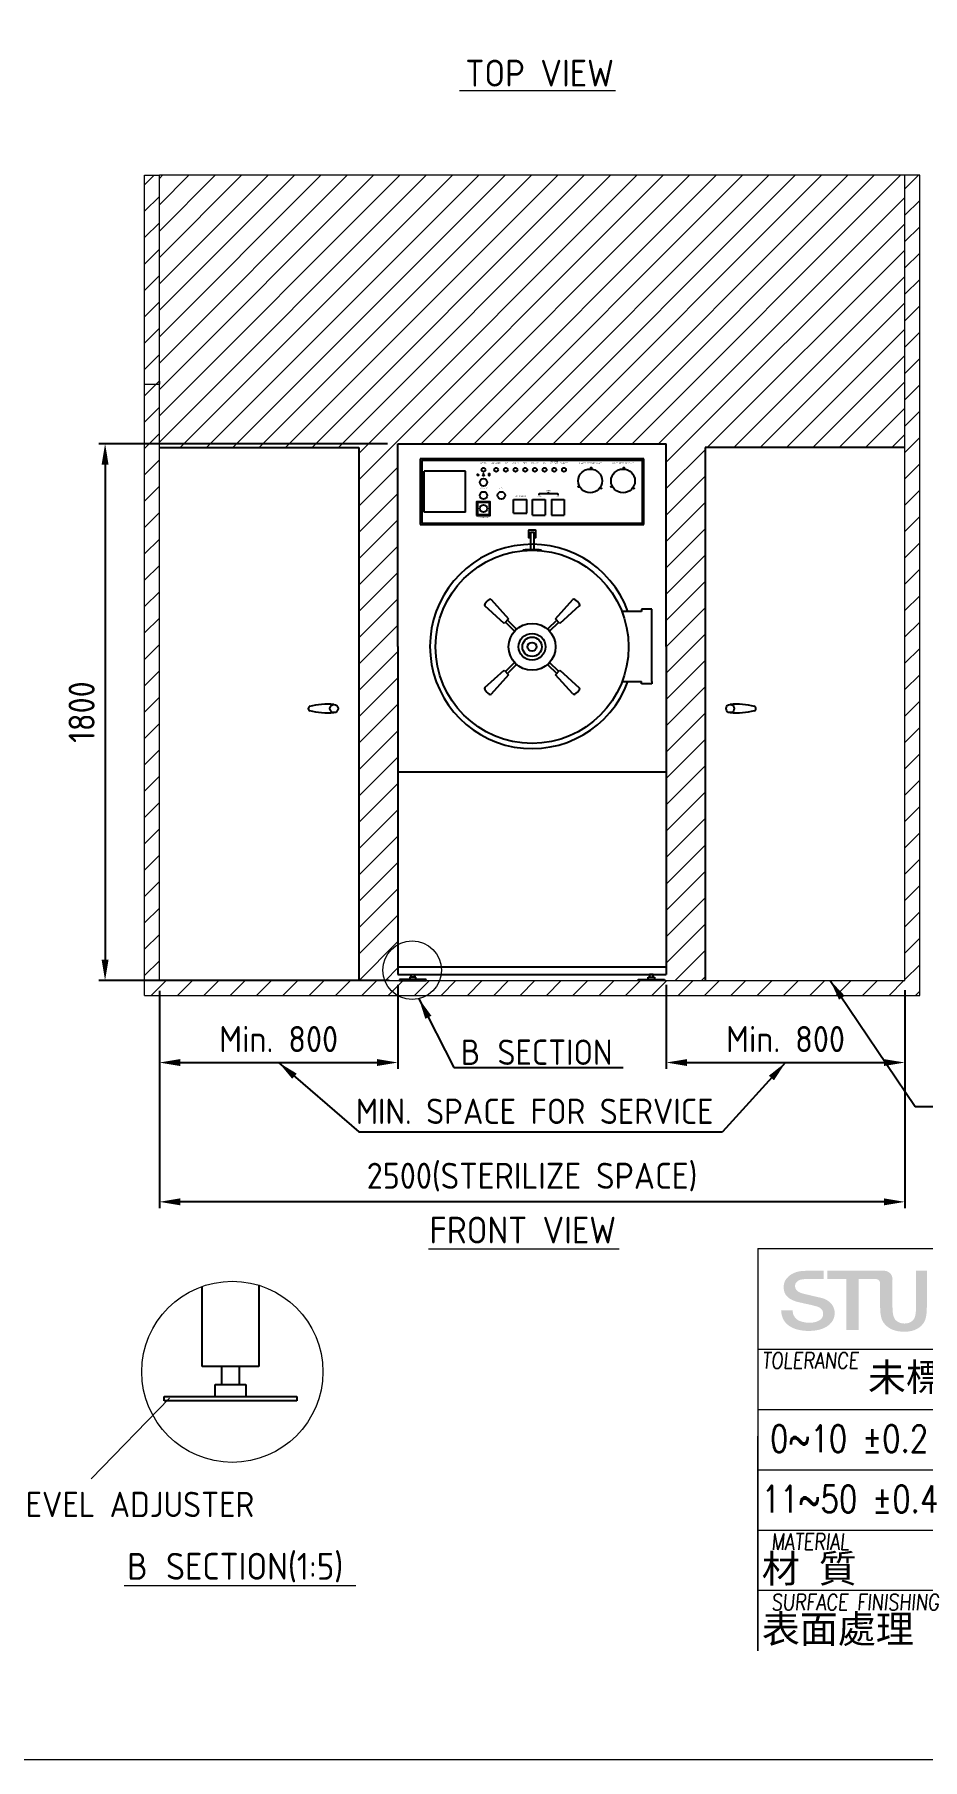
# Model space of a CAD drawing. Header units: millimetres. Extents: x -397499 to -384314, y -31382 to -22112.
# Drawn here: x -392909 to -389931, y -31382 to -25597 of the extents above; entities that cross this region are included whole.
import ezdxf
from ezdxf.enums import TextEntityAlignment as Align

# ---------------------------------------------------------------- set-up
doc = ezdxf.new("R2010")
doc.units = ezdxf.units.MM
doc.header["$MEASUREMENT"] = 0
doc.linetypes.add('HIDDEN', pattern=[9.525, 6.35, -3.175])
doc.layers.get('0').update_dxf_attribs({"lineweight": 25})
for name, color, linetype, lineweight in [('D', 3, 'Continuous', 13), ('F', 7, 'Continuous', 15), ('H', 2, 'HIDDEN', 15), ('S', 4, 'Continuous', 15)]:
    doc.layers.add(name, color=color, linetype=linetype, lineweight=lineweight)
doc.styles.add('2', font='ARIAL.TTF')
doc.styles.get("Standard").update_dxf_attribs({"font": 'KAIU.TTF'})
doc.styles.add('STU25', font='isocp2.shx')
doc.styles.add('Text', font='romans.shx', dxfattribs={"width": 0.8, "oblique": 10})
doc.dimstyles.new('STU25', dxfattribs={"dimscale": 35, "dimtxt": 2.5, "dimasz": 2, "dimexe": 0.6, "dimexo": 1, "dimgap": 1, "dimtad": 1, "dimdsep": 46, "dimtxsty": 'STU25', "dimcen": 2, "dimazin": 2, "dimtfac": 1, "dimtmove": 0, "dimatfit": 3, "dimfxl": 0, "dimtolj": 1, "dimtzin": 0, "dimarcsym": 0})
doc.dimstyles.new('STU25$7', dxfattribs={"dimscale": 35, "dimtxt": 2.5, "dimasz": 2, "dimexe": 1.25, "dimexo": 0.625, "dimgap": 1, "dimtad": 0, "dimdec": 4, "dimdsep": 46, "dimtxsty": 'STU25', "dimcen": 2.5, "dimazin": 2, "dimtfac": 1, "dimtdec": 4, "dimtmove": 0, "dimatfit": 3, "dimfxl": 0, "dimtolj": 1, "dimtzin": 0, "dimarcsym": 0})

# ---------------------------------------------------------------- blocks, each defined once
blk = doc.blocks.new('*D2')
at = {"layer": 'D', "color": 0, "lineweight": -2}
for p, q in [((-392490.3, -28804.7), (-392490.3, -29066)), ((-391690.3, -28784.7), (-391690.3, -29066)), ((-392420.3, -29045), (-391760.3, -29045))]:
    blk.add_line(p, q, dxfattribs=at)
at = {"layer": 'D', "color": 0}
for points in [[(-392420.3, -29033.4), (-392420.3, -29056.7), (-392490.3, -29045)], [(-391760.3, -29056.7), (-391760.3, -29033.4), (-391690.3, -29045)]]:
    blk.add_solid(points, dxfattribs=at)
at = {"layer": 'Defpoints', "color": 0}
for p in [(-391690.3, -28749.7), (-392490.3, -28769.7), (-391690.3, -29045)]:
    blk.add_point(p, dxfattribs=at)
at = {"layer": 'D', "color": 0, "insert": (-392090.3, -28966.3), "char_height": 87.5, "attachment_point": 5, "style": 'STU25'}
blk.add_mtext('\\A1;Min. 800', dxfattribs=at)
blk = doc.blocks.new('*D3')
at = {"layer": 'D', "color": 0, "lineweight": -2}
for p, q in [((-390790.3, -28784.7), (-390790.3, -29066)), ((-389990.3, -28804.7), (-389990.3, -29066)), ((-390720.3, -29045), (-390060.3, -29045))]:
    blk.add_line(p, q, dxfattribs=at)
at = {"layer": 'D', "color": 0}
for points in [[(-390720.3, -29033.4), (-390720.3, -29056.7), (-390790.3, -29045)], [(-390060.3, -29056.7), (-390060.3, -29033.4), (-389990.3, -29045)]]:
    blk.add_solid(points, dxfattribs=at)
at = {"layer": 'Defpoints', "color": 0}
for p in [(-390790.3, -28749.7), (-389990.3, -28769.7), (-389990.3, -29045)]:
    blk.add_point(p, dxfattribs=at)
at = {"layer": 'D', "color": 0, "insert": (-390390.3, -28966.3), "char_height": 87.5, "attachment_point": 5, "style": 'STU25'}
blk.add_mtext('\\A1;Min. 800', dxfattribs=at)
blk = doc.blocks.new('*D4')
at = {"layer": 'D', "color": 0, "lineweight": -2}
for p, q in [((-391725.3, -26969.7), (-392693.3, -26969.7)), ((-392672.3, -27039.7), (-392672.3, -28699.7)), ((-391719.8, -28769.7), (-392693.3, -28769.7))]:
    blk.add_line(p, q, dxfattribs=at)
at = {"layer": 'D', "color": 0}
for points in [[(-392660.7, -27039.7), (-392684, -27039.7), (-392672.3, -26969.7)], [(-392684, -28699.7), (-392660.7, -28699.7), (-392672.3, -28769.7)]]:
    blk.add_solid(points, dxfattribs=at)
at = {"layer": 'Defpoints', "color": 0}
for p in [(-391690.3, -26969.7), (-392672.3, -28769.7), (-391684.8, -28769.7)]:
    blk.add_point(p, dxfattribs=at)
at = {"layer": 'D', "color": 0, "insert": (-392751.1, -27869.7), "char_height": 87.5, "attachment_point": 5, "rotation": 90, "style": 'STU25'}
blk.add_mtext('\\A1;1800', dxfattribs=at)
blk = doc.blocks.new('*D20')
at = {"layer": 'D', "color": 0, "lineweight": -2}
for p, q in [((-392490.3, -28804.7), (-392490.3, -29533.2)), ((-389990.3, -28801.8), (-389990.3, -29533.2)), ((-390060.3, -29512.2), (-392420.3, -29512.2))]:
    blk.add_line(p, q, dxfattribs=at)
at = {"layer": 'D', "color": 0}
for points in [[(-392420.3, -29500.5), (-392420.3, -29523.9), (-392490.3, -29512.2)], [(-390060.3, -29523.9), (-390060.3, -29500.5), (-389990.3, -29512.2)]]:
    blk.add_solid(points, dxfattribs=at)
at = {"layer": 'Defpoints', "color": 0}
for p in [(-392490.3, -28769.7), (-389990.3, -28766.8), (-392490.3, -29512.2)]:
    blk.add_point(p, dxfattribs=at)
at = {"layer": 'D', "color": 0, "insert": (-391240.3, -29429.1), "char_height": 87.5, "attachment_point": 5, "style": 'STU25'}
blk.add_mtext('\\A1;{\\Fisocp2.shx;2500(STERILIZE SPACE)}', dxfattribs=at)
blk = doc.blocks.new('新駿LOGO')
at = {"layer": 'F'}
h = blk.add_hatch(color=256, dxfattribs=at)
edge = h.paths.add_edge_path()
edge.add_spline(control_points=[(-529.05, -442.14), (-529.05, -442.31), (-529.02, -442.45), (-528.95, -442.56), (-528.89, -442.68), (-528.8, -442.78), (-528.69, -442.85), (-528.57, -442.93), (-528.44, -442.98), (-528.29, -443.01), (-528.15, -443.05), (-527.99, -443.07), (-527.81, -443.07), (-527.62, -443.07), (-527.47, -443.05), (-527.33, -443.01), (-527.2, -442.97), (-527.09, -442.92), (-527.01, -442.86), (-526.93, -442.8), (-526.87, -442.73), (-526.83, -442.65), (-526.8, -442.57), (-526.78, -442.49), (-526.78, -442.41), (-526.78, -442.25), (-526.82, -442.13), (-526.91, -442.05), (-526.99, -441.97), (-527.08, -441.91), (-527.18, -441.88), (-527.36, -441.83), (-527.56, -441.77), (-527.79, -441.72), (-528.02, -441.67), (-528.3, -441.61), (-528.64, -441.53), (-528.85, -441.48), (-529.02, -441.41), (-529.16, -441.34), (-529.3, -441.26), (-529.41, -441.17), (-529.5, -441.07), (-529.58, -440.98), (-529.64, -440.87), (-529.67, -440.77), (-529.7, -440.66), (-529.72, -440.55), (-529.72, -440.43), (-529.72, -440.22), (-529.67, -440.03), (-529.57, -439.87), (-529.46, -439.71), (-529.33, -439.58), (-529.16, -439.47), (-528.99, -439.37), (-528.85, -439.31), (-528.64, -439.26), (-528.43, -439.21), (-528.13, -439.2), (-527.91, -439.2), (-527.66, -439.2), (-526.73, -439.2), (-526.73, -439.2), (-526.73, -439.2), (-526.73, -439.81), (-526.73, -439.81), (-526.73, -439.81), (-528.14, -439.8), (-528.28, -439.83), (-528.39, -439.85), (-528.48, -439.86), (-528.56, -439.9), (-528.65, -439.94), (-528.72, -440), (-528.78, -440.07), (-528.84, -440.14), (-528.87, -440.23), (-528.87, -440.34), (-528.87, -440.5), (-528.81, -440.62), (-528.7, -440.7), (-528.6, -440.79), (-528.46, -440.85), (-528.28, -440.9), (-528.27, -440.9), (-528.19, -440.92), (-528.07, -440.95), (-527.94, -440.98), (-527.8, -441.01), (-527.65, -441.05), (-527.49, -441.09), (-527.34, -441.12), (-527.19, -441.16), (-527.04, -441.19), (-526.94, -441.21), (-526.87, -441.23), (-526.71, -441.27), (-526.58, -441.34), (-526.46, -441.41), (-526.34, -441.49), (-526.24, -441.58), (-526.16, -441.67), (-526.08, -441.77), (-526.02, -441.88), (-525.98, -441.99), (-525.94, -442.1), (-525.92, -442.22), (-525.92, -442.33), (-525.92, -442.57), (-525.98, -442.78), (-526.09, -442.95), (-526.2, -443.12), (-526.35, -443.26), (-526.53, -443.37), (-526.71, -443.48), (-526.92, -443.55), (-527.15, -443.61), (-527.39, -443.66), (-527.62, -443.68), (-527.87, -443.68), (-528.14, -443.68), (-528.41, -443.65), (-528.65, -443.59), (-528.9, -443.53), (-529.11, -443.44), (-529.3, -443.31), (-529.48, -443.19), (-529.63, -443.03), (-529.74, -442.83), (-529.84, -442.64), (-529.9, -442.41), (-529.91, -442.14), (-529.91, -442.14), (-529.05, -442.14), (-529.05, -442.14)], knot_values=[0, 0, 0, 0, 1, 1, 1, 2, 2, 2, 3, 3, 3, 4, 4, 4, 5, 5, 5, 6, 6, 6, 7, 7, 7, 8, 8, 8, 9, 9, 9, 10, 10, 10, 11, 11, 11, 12, 12, 12, 13, 13, 13, 14, 14, 14, 15, 15, 15, 16, 16, 16, 17, 17, 17, 18, 18, 18, 19, 19, 19, 20, 20, 20, 21, 21, 21, 22, 22, 22, 23, 23, 23, 24, 24, 24, 25, 25, 25, 26, 26, 26, 27, 27, 27, 28, 28, 28, 29, 29, 29, 30, 30, 30, 31, 31, 31, 32, 32, 32, 33, 33, 33, 34, 34, 34, 35, 35, 35, 36, 36, 36, 37, 37, 37, 38, 38, 38, 39, 39, 39, 40, 40, 40, 41, 41, 41, 42, 42, 42, 43, 43, 43, 44, 44, 44, 45, 45, 45, 45], degree=3, periodic=0)
edge = h.paths.add_edge_path()
edge.add_spline(control_points=[(-522.53, -440.14), (-522.54, -440.04), (-522.57, -439.94), (-522.63, -439.9), (-522.77, -439.79), (-522.9, -439.81), (-522.9, -439.81), (-522.9, -439.81), (-523.02, -439.81), (-523.02, -439.81), (-523.02, -439.81), (-524.14, -439.81), (-524.14, -439.81), (-524.14, -439.81), (-524.14, -443.62), (-524.14, -443.62), (-524.14, -443.62), (-525.06, -443.62), (-525.06, -443.62), (-525.06, -443.62), (-525.06, -439.81), (-525.06, -439.81), (-525.06, -439.81), (-526.47, -439.81), (-526.47, -439.81), (-526.47, -439.81), (-526.47, -439.2), (-526.47, -439.2), (-526.47, -439.2), (-522.39, -439.2), (-522.39, -439.2)], knot_values=[5.578051, 5.578051, 5.578051, 5.578051, 6, 6, 6, 7, 7, 7, 8, 8, 8, 9, 9, 9, 10, 10, 10, 11, 11, 11, 12, 12, 12, 13, 13, 13, 14, 14, 14, 15, 15, 15, 15], degree=3, periodic=0)
edge.add_spline(control_points=[(-522.4, -439.2), (-522.31, -439.2), (-522.22, -439.2), (-522.22, -439.2), (-522.22, -439.2), (-521.96, -439.19), (-521.76, -439.41), (-521.58, -439.61), (-521.61, -439.85), (-521.61, -439.85), (-521.61, -439.85), (-521.61, -441.92), (-521.61, -441.92), (-521.61, -442.41), (-521.52, -442.73), (-521.36, -442.89), (-521.19, -443.05), (-520.97, -443.13), (-520.71, -443.13), (-520.45, -443.13), (-520.24, -443.05), (-520.09, -442.89), (-519.93, -442.74), (-519.86, -442.43), (-519.86, -441.98), (-519.86, -441.98), (-519.86, -439.2), (-519.86, -439.2), (-519.86, -439.2), (-519.05, -439.2), (-519.05, -439.2), (-519.05, -439.2), (-519.05, -441.92), (-519.05, -441.92), (-519.05, -442.43), (-519.12, -442.8), (-519.25, -443.02), (-519.38, -443.24), (-519.56, -443.42), (-519.8, -443.54), (-520.05, -443.67), (-520.35, -443.74), (-520.73, -443.74), (-521.09, -443.74), (-521.41, -443.68), (-521.67, -443.56), (-521.93, -443.44), (-522.14, -443.26), (-522.3, -443.03), (-522.45, -442.8), (-522.53, -442.42), (-522.53, -441.91), (-522.53, -441.91), (-522.53, -440.92), (-522.53, -440.14)], knot_values=[0.44538, 0.44538, 0.44538, 0.44538, 1, 1, 1, 2, 2, 2, 3, 3, 3, 4, 4, 4, 5, 5, 5, 6, 6, 6, 7, 7, 7, 8, 8, 8, 9, 9, 9, 10, 10, 10, 11, 11, 11, 12, 12, 12, 13, 13, 13, 14, 14, 14, 15, 15, 15, 16, 16, 16, 17, 17, 17, 17.603917, 17.603917, 17.603917, 17.603917], degree=3, periodic=0)
h = blk.add_hatch(color=256, dxfattribs=at)
edge = h.paths.add_edge_path()
edge.add_spline(control_points=[(-526.47, -439.2), (-526.47, -439.2), (-526.47, -439.81), (-526.47, -439.81)], knot_values=[-14, -14, -14, -14, -13, -13, -13, -13], degree=3, periodic=0)
edge.add_spline(control_points=[(-526.47, -439.81), (-526.47, -439.81), (-525.06, -439.81), (-525.06, -439.81)], knot_values=[-13, -13, -13, -13, -12, -12, -12, -12], degree=3, periodic=0)
edge.add_spline(control_points=[(-525.06, -439.81), (-525.06, -439.81), (-525.06, -443.62), (-525.06, -443.62)], knot_values=[-12, -12, -12, -12, -11, -11, -11, -11], degree=3, periodic=0)
edge.add_spline(control_points=[(-525.06, -443.62), (-525.06, -443.62), (-524.14, -443.62), (-524.14, -443.62)], knot_values=[-11, -11, -11, -11, -10, -10, -10, -10], degree=3, periodic=0)
edge.add_spline(control_points=[(-524.14, -443.62), (-524.14, -443.62), (-524.14, -439.81), (-524.14, -439.81)], knot_values=[-10, -10, -10, -10, -9, -9, -9, -9], degree=3, periodic=0)
edge.add_spline(control_points=[(-524.14, -439.81), (-524.14, -439.81), (-523.02, -439.81), (-523.02, -439.81)], knot_values=[-9, -9, -9, -9, -8, -8, -8, -8], degree=3, periodic=0)
edge.add_spline(control_points=[(-523.02, -439.81), (-523.02, -439.81), (-522.9, -439.81), (-522.9, -439.81)], knot_values=[-8, -8, -8, -8, -7, -7, -7, -7], degree=3, periodic=0)
edge.add_spline(control_points=[(-522.9, -439.81), (-522.9, -439.81), (-522.77, -439.79), (-522.63, -439.9)], knot_values=[-7, -7, -7, -7, -6, -6, -6, -6], degree=3, periodic=0)
edge.add_spline(control_points=[(-522.63, -439.9), (-522.57, -439.94), (-522.54, -440.04), (-522.53, -440.14)], knot_values=[-6, -6, -6, -6, -5.578051, -5.578051, -5.578051, -5.578051], degree=3, periodic=0)
edge.add_spline(control_points=[(-522.53, -440.14), (-522.53, -440.92), (-522.53, -441.91), (-522.53, -441.91)], knot_values=[-17.603917, -17.603917, -17.603917, -17.603917, -17, -17, -17, -17], degree=3, periodic=0)
edge.add_spline(control_points=[(-522.53, -441.91), (-522.53, -442.42), (-522.45, -442.8), (-522.3, -443.03)], knot_values=[-17, -17, -17, -17, -16, -16, -16, -16], degree=3, periodic=0)
edge.add_spline(control_points=[(-522.3, -443.03), (-522.14, -443.26), (-521.93, -443.44), (-521.67, -443.56)], knot_values=[-16, -16, -16, -16, -15, -15, -15, -15], degree=3, periodic=0)
edge.add_spline(control_points=[(-521.67, -443.56), (-521.41, -443.68), (-521.09, -443.74), (-520.73, -443.74)], knot_values=[-15, -15, -15, -15, -14, -14, -14, -14], degree=3, periodic=0)
edge.add_spline(control_points=[(-520.73, -443.74), (-520.35, -443.74), (-520.05, -443.67), (-519.8, -443.54)], knot_values=[-14, -14, -14, -14, -13, -13, -13, -13], degree=3, periodic=0)
edge.add_spline(control_points=[(-519.8, -443.54), (-519.56, -443.42), (-519.38, -443.24), (-519.25, -443.02)], knot_values=[-13, -13, -13, -13, -12, -12, -12, -12], degree=3, periodic=0)
edge.add_spline(control_points=[(-519.25, -443.02), (-519.12, -442.8), (-519.05, -442.43), (-519.05, -441.92)], knot_values=[-12, -12, -12, -12, -11, -11, -11, -11], degree=3, periodic=0)
edge.add_spline(control_points=[(-519.05, -441.92), (-519.05, -441.92), (-519.05, -439.2), (-519.05, -439.2)], knot_values=[-11, -11, -11, -11, -10, -10, -10, -10], degree=3, periodic=0)
edge.add_spline(control_points=[(-519.05, -439.2), (-519.05, -439.2), (-519.86, -439.2), (-519.86, -439.2)], knot_values=[-10, -10, -10, -10, -9, -9, -9, -9], degree=3, periodic=0)
edge.add_spline(control_points=[(-519.86, -439.2), (-519.86, -439.2), (-519.86, -441.98), (-519.86, -441.98)], knot_values=[-9, -9, -9, -9, -8, -8, -8, -8], degree=3, periodic=0)
edge.add_spline(control_points=[(-519.86, -441.98), (-519.86, -442.43), (-519.93, -442.74), (-520.09, -442.89)], knot_values=[-8, -8, -8, -8, -7, -7, -7, -7], degree=3, periodic=0)
edge.add_spline(control_points=[(-520.09, -442.89), (-520.24, -443.05), (-520.45, -443.13), (-520.71, -443.13)], knot_values=[-7, -7, -7, -7, -6, -6, -6, -6], degree=3, periodic=0)
edge.add_spline(control_points=[(-520.71, -443.13), (-520.97, -443.13), (-521.19, -443.05), (-521.36, -442.89)], knot_values=[-6, -6, -6, -6, -5, -5, -5, -5], degree=3, periodic=0)
edge.add_spline(control_points=[(-521.36, -442.89), (-521.52, -442.73), (-521.61, -442.41), (-521.61, -441.92)], knot_values=[-5, -5, -5, -5, -4, -4, -4, -4], degree=3, periodic=0)
edge.add_spline(control_points=[(-521.61, -441.92), (-521.61, -441.92), (-521.61, -439.85), (-521.61, -439.85)], knot_values=[-4, -4, -4, -4, -3, -3, -3, -3], degree=3, periodic=0)
edge.add_spline(control_points=[(-521.61, -439.85), (-521.61, -439.85), (-521.61, -439.85), (-521.61, -439.85)], knot_values=[-3, -3, -3, -3, -2.999949, -2.999949, -2.999949, -2.999949], degree=3, periodic=0)
edge.add_spline(control_points=[(-521.61, -439.85), (-521.61, -439.85), (-521.58, -439.61), (-521.76, -439.41)], knot_values=[-2.999949, -2.999949, -2.999949, -2.999949, -2, -2, -2, -2], degree=3, periodic=0)
edge.add_spline(control_points=[(-521.76, -439.41), (-521.96, -439.19), (-522.22, -439.2), (-522.22, -439.2)], knot_values=[-2, -2, -2, -2, -1, -1, -1, -1], degree=3, periodic=0)
edge.add_spline(control_points=[(-522.22, -439.2), (-522.22, -439.2), (-526.47, -439.2), (-526.47, -439.2)], knot_values=[-15, -15, -15, -15, -14, -14, -14, -14], degree=3, periodic=0)
h = blk.add_hatch(color=256, dxfattribs=at)
edge = h.paths.add_edge_path()
edge.add_spline(control_points=[(-518.54, -443.62), (-518.54, -443.62), (-518.54, -439.2), (-518.54, -439.2), (-518.54, -439.2), (-516.88, -439.2), (-516.88, -439.2), (-516.55, -439.2), (-516.29, -439.25), (-516.11, -439.33), (-515.93, -439.41), (-515.79, -439.54), (-515.69, -439.72), (-515.59, -439.89), (-515.54, -440.08), (-515.54, -440.3), (-515.54, -440.56), (-515.61, -440.8), (-515.76, -441.03), (-515.91, -441.26), (-516.12, -441.44), (-516.39, -441.56), (-516.39, -441.56), (-514.95, -443.62), (-514.95, -443.62), (-514.95, -443.62), (-516.07, -443.62), (-516.07, -443.62), (-516.07, -443.62), (-517.17, -441.81), (-517.17, -441.81), (-517.17, -441.81), (-517.67, -441.81), (-517.67, -441.81), (-517.67, -441.81), (-517.67, -443.62), (-517.67, -443.62), (-517.67, -443.62), (-518.54, -443.62), (-518.54, -443.62)], knot_values=[0, 0, 0, 0, 1, 1, 1, 2, 2, 2, 3, 3, 3, 4, 4, 4, 5, 5, 5, 6, 6, 6, 7, 7, 7, 8, 8, 8, 9, 9, 9, 10, 10, 10, 11, 11, 11, 12, 12, 12, 13, 13, 13, 13], degree=3, periodic=1)
edge = h.paths.add_edge_path(flags=16)
edge.add_spline(control_points=[(-517.67, -441.21), (-517.67, -441.21), (-517.46, -441.21), (-517.46, -441.21), (-517.08, -441.21), (-516.82, -441.13), (-516.68, -440.96), (-516.53, -440.8), (-516.46, -440.61), (-516.46, -440.4), (-516.46, -440.22), (-516.52, -440.08), (-516.63, -439.97), (-516.75, -439.86), (-516.99, -439.81), (-517.35, -439.81), (-517.35, -439.81), (-517.67, -439.81), (-517.67, -439.81), (-517.67, -439.81), (-517.67, -441.21), (-517.67, -441.21)], knot_values=[0, 0, 0, 0, 1, 1, 1, 2, 2, 2, 3, 3, 3, 4, 4, 4, 5, 5, 5, 6, 6, 6, 7, 7, 7, 7], degree=3, periodic=1)
h = blk.add_hatch(color=256, dxfattribs=at)
edge = h.paths.add_edge_path()
edge.add_spline(control_points=[(-514.87, -443.62), (-514.87, -443.62), (-513.05, -443.62), (-513.05, -443.62)], knot_values=[-9, -9, -9, -9, -8, -8, -8, -8], degree=3, periodic=0)
edge.add_spline(control_points=[(-513.05, -443.62), (-512.51, -443.62), (-512.09, -443.52), (-511.79, -443.32)], knot_values=[-8, -8, -8, -8, -7, -7, -7, -7], degree=3, periodic=0)
edge.add_spline(control_points=[(-511.79, -443.32), (-511.48, -443.12), (-511.25, -442.85), (-511.09, -442.5)], knot_values=[-7, -7, -7, -7, -6, -6, -6, -6], degree=3, periodic=0)
edge.add_spline(control_points=[(-511.09, -442.5), (-510.93, -442.15), (-510.85, -441.76), (-510.85, -441.32)], knot_values=[-6, -6, -6, -6, -5, -5, -5, -5], degree=3, periodic=0)
edge.add_spline(control_points=[(-510.85, -441.32), (-510.85, -440.87), (-510.93, -440.49), (-511.1, -440.17)], knot_values=[-5, -5, -5, -5, -4, -4, -4, -4], degree=3, periodic=0)
edge.add_spline(control_points=[(-511.1, -440.17), (-511.27, -439.85), (-511.49, -439.61), (-511.78, -439.45)], knot_values=[-4, -4, -4, -4, -3, -3, -3, -3], degree=3, periodic=0)
edge.add_spline(control_points=[(-511.78, -439.45), (-512.06, -439.29), (-512.46, -439.2), (-512.97, -439.2)], knot_values=[-3, -3, -3, -3, -2, -2, -2, -2], degree=3, periodic=0)
edge.add_spline(control_points=[(-512.97, -439.2), (-512.97, -439.2), (-514.87, -439.2), (-514.87, -439.2)], knot_values=[-2, -2, -2, -2, -1, -1, -1, -1], degree=3, periodic=0)
edge.add_spline(control_points=[(-514.87, -439.2), (-514.87, -439.2), (-514.87, -443.62), (-514.87, -443.62)], knot_values=[-1, -1, -1, -1, 0, 0, 0, 0], degree=3, periodic=0)
h.paths.add_polyline_path([(-514.34, -441.95), (-514.34, -440.92), (-513.51, -440.92), (-513.51, -440.07), (-512.48, -440.07), (-512.48, -440.92), (-511.64, -440.92), (-511.64, -441.95), (-512.48, -441.95), (-512.48, -442.77), (-513.51, -442.77), (-513.51, -441.95)], flags=16)
h = blk.add_hatch(color=256, dxfattribs=at)
edge = h.paths.add_edge_path()
edge.add_spline(control_points=[(-509.51, -443.62), (-509.51, -443.62), (-509.51, -441.77), (-509.51, -441.77), (-509.51, -441.77), (-511, -439.2), (-511, -439.2), (-511, -439.2), (-510.64, -439.2), (-510.64, -439.2), (-510.64, -439.2), (-510.3, -439.19), (-510.04, -439.32), (-509.79, -439.45), (-509.71, -439.68), (-509.71, -439.68), (-509.71, -439.68), (-508.9, -441.07), (-508.9, -441.07), (-508.9, -441.07), (-507.78, -439.2), (-507.78, -439.2), (-507.78, -439.2), (-507.05, -439.2), (-507.05, -439.2), (-507.05, -439.2), (-508.59, -441.77), (-508.59, -441.77), (-508.59, -441.77), (-508.59, -443.62), (-508.59, -443.62), (-508.59, -443.62), (-509.51, -443.62), (-509.51, -443.62)], knot_values=[0, 0, 0, 0, 1, 1, 1, 2, 2, 2, 3, 3, 3, 4, 4, 4, 5, 5, 5, 6, 6, 6, 7, 7, 7, 8, 8, 8, 9, 9, 9, 10, 10, 10, 11, 11, 11, 11], degree=3, periodic=1)
at = {"layer": 'F', "lineweight": 0}
for points, knots in [([(-518.54, -443.62), (-518.54, -443.62), (-518.54, -439.2), (-518.54, -439.2), (-518.54, -439.2), (-516.88, -439.2), (-516.88, -439.2), (-516.55, -439.2), (-516.29, -439.25), (-516.11, -439.33), (-515.93, -439.41), (-515.79, -439.54), (-515.69, -439.72), (-515.59, -439.89), (-515.54, -440.08), (-515.54, -440.3), (-515.54, -440.56), (-515.61, -440.8), (-515.76, -441.03), (-515.91, -441.26), (-516.12, -441.44), (-516.39, -441.56), (-516.39, -441.56), (-514.95, -443.62), (-514.95, -443.62), (-514.95, -443.62), (-516.07, -443.62), (-516.07, -443.62), (-516.07, -443.62), (-517.17, -441.81), (-517.17, -441.81), (-517.17, -441.81), (-517.67, -441.81), (-517.67, -441.81), (-517.67, -441.81), (-517.67, -443.62), (-517.67, -443.62), (-517.67, -443.62), (-518.54, -443.62), (-518.54, -443.62)], [0, 0, 0, 0, 1, 1, 1, 2, 2, 2, 3, 3, 3, 4, 4, 4, 5, 5, 5, 6, 6, 6, 7, 7, 7, 8, 8, 8, 9, 9, 9, 10, 10, 10, 11, 11, 11, 12, 12, 12, 13, 13, 13, 13]), ([(-509.51, -443.62), (-509.51, -443.62), (-509.51, -441.77), (-509.51, -441.77), (-509.51, -441.77), (-511, -439.2), (-511, -439.2), (-511, -439.2), (-510.64, -439.2), (-510.64, -439.2), (-510.64, -439.2), (-510.3, -439.19), (-510.04, -439.32), (-509.79, -439.45), (-509.71, -439.68), (-509.71, -439.68), (-509.71, -439.68), (-508.9, -441.07), (-508.9, -441.07), (-508.9, -441.07), (-507.78, -439.2), (-507.78, -439.2), (-507.78, -439.2), (-507.05, -439.2), (-507.05, -439.2), (-507.05, -439.2), (-508.59, -441.77), (-508.59, -441.77), (-508.59, -441.77), (-508.59, -443.62), (-508.59, -443.62), (-508.59, -443.62), (-509.51, -443.62), (-509.51, -443.62)], [0, 0, 0, 0, 1, 1, 1, 2, 2, 2, 3, 3, 3, 4, 4, 4, 5, 5, 5, 6, 6, 6, 7, 7, 7, 8, 8, 8, 9, 9, 9, 10, 10, 10, 11, 11, 11, 11]), ([(-517.67, -441.21), (-517.67, -441.21), (-517.46, -441.21), (-517.46, -441.21), (-517.08, -441.21), (-516.82, -441.13), (-516.68, -440.96), (-516.53, -440.8), (-516.46, -440.61), (-516.46, -440.4), (-516.46, -440.22), (-516.52, -440.08), (-516.63, -439.97), (-516.75, -439.86), (-516.99, -439.81), (-517.35, -439.81), (-517.35, -439.81), (-517.67, -439.81), (-517.67, -439.81), (-517.67, -439.81), (-517.67, -441.21), (-517.67, -441.21)], [0, 0, 0, 0, 1, 1, 1, 2, 2, 2, 3, 3, 3, 4, 4, 4, 5, 5, 5, 6, 6, 6, 7, 7, 7, 7])]:
    blk.add_open_spline(points, degree=3, knots=knots, dxfattribs=at)
at = {"attachment_point": 1, "style": 'STU25'}
for s, insert, char_height in [('{\\f標楷體|b0|i0|c136|p65;新駿實業股份有限公司}', (-504.12, -439.33), 3.25), ('{\\f標楷體|b0|i0|c136|p65;STURDY\\H0.9667x; \\H1.034x;INDUSTRIAL CO.,LTD.}', (-455.51, -439.78), 3)]:
    blk.add_mtext(s, dxfattribs=dict(at, insert=insert, char_height=char_height))
blk = doc.blocks.new('H421')
at = {"layer": 'F', "color": 7}
for p, q in [((155.91, 38.09), (286.91, 38.09)), ((211.36, 38.09), (286.91, 38.09)), ((155.91, 30.59), (286.91, 30.59)), ((192.41, 30.59), (192.41, 17.09)), ((242.66, 30.59), (242.66, 17.09)), ((257.41, 30.59), (257.41, 17.09)), ((272.16, 30.59), (272.16, 17.09)), ((155.91, 26.09), (227.91, 26.09)), ((173.41, 26.09), (173.41, 17.09)), ((211.41, 26.09), (211.41, 17.09)), ((155.91, 8.09), (155.91, 24.09)), ((155.91, 21.59), (286.91, 21.59)), ((214.91, 21.59), (286.91, 21.59)), ((227.91, 21.59), (286.91, 21.59)), ((155.91, 17.09), (286.91, 17.09)), ((211.41, 17.09), (211.41, 12.59)), ((227.91, 17.09), (227.91, 8.09)), ((286.91, 12.59), (155.91, 12.59))]:
    blk.add_line(p, q, dxfattribs=at)
at = {"layer": 'F'}
for p, q in [((155.91, 38.09), (155.91, 17.09)), ((227.91, 30.59), (227.91, 17.09)), ((155.91, 24.09), (155.91, 16.09)), ((155.91, 17.09), (155.91, 8.09)), ((192.41, 17.09), (192.41, 8.09))]:
    blk.add_line(p, q, dxfattribs=at)
at = {"layer": 'F', "color": 0}
for p, q in [((220.66, 21.32), (220.66, 20.14)), ((223.77, 20.14), (227.5, 20.92)), ((227.5, 20.92), (227.5, 17.84)), ((218.72, 19.38), (219.89, 19.38)), ((220.27, 19.38), (221.04, 19.38)), ((220.66, 19.77), (220.66, 19)), ((221.42, 19.38), (222.57, 19.38)), ((223.49, 19.38), (224.81, 19.38)), ((223.77, 20.14), (223.77, 18.62)), ((225.34, 19.38), (225.81, 19.38)), ((226.31, 19.38), (228.03, 19.38)), ((220.66, 18.62), (220.66, 17.45)), ((223.77, 18.62), (227.5, 17.84))]:
    blk.add_line(p, q, dxfattribs=at)
for radius in [1.54, 0.762]:
    blk.add_circle((220.66, 19.38), radius, dxfattribs=at)
blk.add_blockref('新駿LOGO', (687.56, 475.62))
at = {"layer": 'F', "color": 1, "lineweight": 15, "style": 'Text', "oblique": 5, "width": 0.8}
for s, height, p in [('TOLERANCE', 1.2, (156.23, 29.13)), ('DESIGNED', 1.2, (228.57, 29.01)), ('DRAWN', 1.245, (243.23, 29.03)), ('VERIFIED', 1.2, (257.72, 29.09)), ('APPROVED', 1.2, (272.5, 29.06)), ('VIEWPOINT', 1.2, (211.83, 20.13)), ('MATERIAL', 1.2, (156.92, 15.63)), ('SCALE', 1.2, (193.44, 15.63)), ('UNIT', 1.2, (212.42, 15.63)), ('NAME', 1.2, (229.41, 15.63)), ('SURFACE FINISHING', 1.2, (156.92, 11.13)), ('MODEL NO.', 1.2, (193.44, 11.13)), ('DWG.NO.', 1.2, (229.41, 11.13))]:
    blk.add_text(s, height=height, dxfattribs=at).set_placement(p)
at = {"layer": 'F', "lineweight": -3}
for s, height, p in [('未標註者一般公差表', 2.076, (164.12, 27.45)), ('未標示之圓角為R1導角為C1', 2.0757, (192.54, 27.58)), ('設計:', 2.076, (228.54, 26.61)), ('繪圖:', 2.076, (243.32, 26.66)), ('校核:', 2.076, (257.59, 26.57)), ('核准:', 2.076, (272.41, 26.52)), ('視角', 2.076, (211.71, 17.69)), ('材 質', 2.076, (156.21, 13.19)), ('比例', 2.076, (192.73, 13.19)), ('單位', 2.076, (211.71, 13.19)), ('圖 名', 2.076, (228.7, 13.19)), ('表面處理', 2.076, (156.21, 8.69)), ('代表機種', 2.076, (192.73, 8.69)), ('圖 號', 2.076, (228.7, 8.69))]:
    blk.add_text(s, height=height, dxfattribs=at).set_placement(p)
at = {"layer": 'F', "lineweight": 20, "style": 'Text', "width": 0.8}
for s, p in [('0~10 ±0.2', (156.82, 22.91)), ('51~100±0.6', (174.32, 22.91)), ('201~500±1', (192.72, 22.91)), ('ANGLE  ±1%%D', (212.68, 22.91)), ('11~50 ±0.4', (156.2, 18.41)), ('101~200±0.8', (173.63, 18.41)), ('501~X  ±2', (192.72, 18.41))]:
    blk.add_text(s, height=2, dxfattribs=at).set_placement(p)

msp = doc.modelspace()

# ---------------------------------------------------------------- hatches: boundary and pattern name
at = {"layer": 'D', "ltscale": 30}
h = msp.add_hatch(dxfattribs=at)
h.set_pattern_fill('ANSI31', color=256, scale=500, style=0)
h.set_pattern_definition([(45, (-173952.91, -8449.804), (-44.194174, 44.194174), [])])
h.paths.add_polyline_path([(-392490.266, -26982.721), (-392490.266, -26069.656), (-389990.266, -26069.656), (-389990.266, -26982.721), (-390659.482, -26982.721), (-390659.482, -28769.656), (-390790.266, -28769.656), (-390790.266, -26969.656), (-391690.266, -26969.656), (-391690.266, -28769.656), (-391821.051, -28769.656), (-391821.051, -26982.721)])
at = {"layer": 'D'}
h = msp.add_hatch(color=0, dxfattribs=at)
h.paths.add_polyline_path([(-391610.266, -27235.656), (-391610.266, -27025.656), (-390870.266, -27025.656), (-390870.266, -27235.656)], flags=16)
h.paths.add_polyline_path([(-391615.266, -27020.656), (-391615.266, -27240.656), (-390865.266, -27240.656), (-390865.266, -27020.656)])
at = {"layer": 'H', "ltscale": 5}
h = msp.add_hatch(dxfattribs=at)
h.set_pattern_fill('ANSI31', color=256, scale=500, style=0)
h.set_pattern_definition([(45, (-174215.695, -8153.726), (-44.194174, 44.194174), [])])
h.paths.add_polyline_path([(-389940.266, -28819.656), (-389940.266, -26069.656), (-389990.266, -26069.656), (-389990.266, -28769.656), (-392490.266, -28769.656), (-392490.266, -26069.656), (-392540.266, -26069.656), (-392540.266, -28819.656)])
h.paths.add_polyline_path([(-389940.266, -26069.656), (-389990.266, -26069.656)], flags=16)
h.paths.add_polyline_path([(-392540.266, -26069.656), (-392490.266, -26069.656)], flags=16)

# ---------------------------------------------------------------- linework, layer by layer
for p, q in [((-392490.266, -26982.721), (-391821.051, -26982.721)), ((-391821.051, -26982.721), (-391821.051, -28769.656)), ((-391690.266, -27649.656), (-391690.266, -26969.656)), ((-391690.266, -26969.656), (-390790.266, -26969.656)), ((-390790.266, -27649.656), (-390790.266, -26969.656)), ((-390659.482, -26982.721), (-390659.482, -28769.656)), ((-389990.266, -26982.721), (-390659.482, -26982.721)), ((-390865.266, -27020.656), (-391615.266, -27020.656)), ((-391615.266, -27020.656), (-391615.266, -27240.656)), ((-390870.266, -27025.656), (-391610.266, -27025.656)), ((-391610.266, -27025.656), (-391610.266, -27235.656)), ((-391601.766, -27199.656), (-391601.766, -27061.656)), ((-391463.766, -27061.656), (-391601.766, -27061.656)), ((-391463.766, -27199.656), (-391463.766, -27061.656)), ((-391423.254, -27073.656), (-391424.854, -27072.973)), ((-391424.854, -27072.973), (-391424.188, -27072.973)), ((-391424.854, -27072.973), (-391424.854, -27075.973)), ((-391424.054, -27073.315), (-391424.054, -27076.315)), ((-391419.254, -27073.656), (-391420.237, -27073.236)), ((-391386.749, -27073.508), (-391385.719, -27072.478)), ((-391383.272, -27076.467), (-391386.679, -27073.06)), ((-391386.656, -27074.861), (-391384.272, -27072.478)), ((-391386.453, -27072.478), (-391382.056, -27072.478)), ((-391386.109, -27075.844), (-391382.743, -27072.478)), ((-391382.399, -27075.844), (-391385.765, -27072.478)), ((-391385.504, -27071.231), (-391385.504, -27070.304)), ((-391385.237, -27076.467), (-391381.829, -27073.06)), ((-391381.852, -27074.861), (-391384.236, -27072.478)), ((-391383.004, -27071.231), (-391383.004, -27070.304)), ((-391381.759, -27073.508), (-391382.79, -27072.478)), ((-390870.266, -27235.656), (-390870.266, -27025.656)), ((-390865.266, -27240.656), (-390865.266, -27020.656)), ((-391423.254, -27075.156), (-391424.854, -27074.473)), ((-391423.254, -27076.656), (-391424.854, -27075.973)), ((-391423.254, -27073.656), (-391423.254, -27076.656)), ((-391422.251, -27073.656), (-391423.254, -27073.656)), ((-391419.254, -27075.156), (-391423.254, -27075.156)), ((-391419.254, -27076.656), (-391423.254, -27076.656)), ((-391422.206, -27073.578), (-391422.913, -27074.811)), ((-391422.913, -27074.811), (-391422.645, -27075.021)), ((-391422.645, -27075.021), (-391422.058, -27073.619)), ((-391422.035, -27073.656), (-391422.074, -27073.656)), ((-391422.054, -27073.619), (-391421.254, -27075.156)), ((-391420.858, -27074.99), (-391421.898, -27073.575)), ((-391419.254, -27073.656), (-391421.839, -27073.656)), ((-391421.254, -27074.451), (-391421.254, -27073.656)), ((-391421.254, -27075.156), (-391420.858, -27074.99)), ((-391421.254, -27076.656), (-391421.254, -27075.156)), ((-391419.254, -27076.656), (-391419.254, -27073.656)), ((-391386.754, -27073.668), (-391386.754, -27074.168)), ((-391384.497, -27076.656), (-391386.743, -27074.41)), ((-391384.012, -27076.656), (-391381.766, -27074.41)), ((-391381.756, -27074.068), (-391381.754, -27073.668)), ((-391302.766, -27157.156), (-391257.766, -27157.156)), ((-391302.766, -27202.156), (-391302.766, -27157.156)), ((-391257.766, -27202.156), (-391257.766, -27157.156)), ((-391238.616, -27209.656), (-391238.616, -27157.156)), ((-391238.616, -27157.156), (-391195.916, -27157.156)), ((-391216.766, -27136.976), (-391154.266, -27136.976)), ((-391216.766, -27141.976), (-391216.766, -27136.976)), ((-391195.916, -27157.156), (-391195.916, -27209.656)), ((-391185.516, -27136.976), (-391185.516, -27131.976)), ((-391175.616, -27157.156), (-391175.616, -27209.656)), ((-391175.616, -27157.156), (-391132.916, -27157.156)), ((-391154.266, -27136.976), (-391154.266, -27141.976)), ((-391132.916, -27157.156), (-391132.916, -27209.656)), ((-391615.266, -27240.656), (-390865.266, -27240.656)), ((-391610.266, -27235.656), (-390870.266, -27235.656)), ((-391463.766, -27199.656), (-391601.766, -27199.656)), ((-391302.766, -27202.156), (-391257.766, -27202.156)), ((-391238.616, -27209.656), (-391195.916, -27209.656)), ((-391175.616, -27209.656), (-391132.916, -27209.656)), ((-391252.526, -27261.656), (-391252.526, -27282.656)), ((-391229.526, -27259.656), (-391250.526, -27259.656)), ((-391250.526, -27284.656), (-391246.026, -27284.656)), ((-391246.026, -27266.156), (-391246.026, -27325.156)), ((-391246.026, -27266.156), (-391234.026, -27266.156)), ((-391234.026, -27266.156), (-391234.026, -27325.156)), ((-391234.026, -27284.656), (-391229.526, -27284.656)), ((-391227.526, -27282.656), (-391227.526, -27261.656)), ((-391271.026, -27326.612), (-391271.026, -27328.621)), ((-391209.026, -27328.667), (-391209.026, -27326.657)), ((-391690.266, -27649.656), (-391690.266, -28069.656)), ((-390790.266, -27649.656), (-390790.266, -28069.656)), ((-391690.266, -28069.656), (-391690.266, -28749.656)), ((-391690.266, -28069.656), (-390790.266, -28069.656)), ((-391690.266, -28069.656), (-390790.266, -28069.656)), ((-390790.266, -28069.656), (-390790.266, -28749.656)), ((-390790.266, -28724.656), (-391690.266, -28724.656)), ((-391690.266, -28749.656), (-390790.266, -28749.656)), ((-391646.266, -28749.656), (-391634.266, -28749.656)), ((-390834.266, -28749.656), (-390846.266, -28749.656))]:
    msp.add_line(p, q)
at = {"linetype": 'Continuous'}
for p, q in [((-391333.848, -27572.124), (-391398.548, -27513.787)), ((-391377.335, -27492.574), (-391318.999, -27557.274)), ((-391161.534, -27557.274), (-391103.198, -27492.574)), ((-391081.985, -27513.787), (-391146.685, -27572.124)), ((-390873.164, -27532.156), (-390939.115, -27532.156)), ((-390873.164, -27524.656), (-390873.164, -27532.156)), ((-390838.164, -27524.656), (-390873.164, -27524.656)), ((-390838.164, -27532.156), (-390838.164, -27524.656)), ((-390838.164, -27767.156), (-390838.164, -27532.156)), ((-391318.999, -27557.274), (-391333.848, -27572.124)), ((-391329.782, -27568.058), (-391299.208, -27598.631)), ((-391292.491, -27591.914), (-391323.064, -27561.34)), ((-391157.468, -27561.34), (-391188.042, -27591.914)), ((-391181.324, -27598.631), (-391150.751, -27568.058)), ((-391146.685, -27572.124), (-391161.534, -27557.274)), ((-391299.208, -27703.08), (-391329.782, -27733.654)), ((-391150.751, -27733.654), (-391181.324, -27703.08)), ((-391398.164, -27787.578), (-391333.848, -27729.588)), ((-391318.999, -27744.437), (-391377.335, -27809.137)), ((-391333.848, -27729.588), (-391318.999, -27744.437)), ((-391323.064, -27740.371), (-391292.491, -27709.798)), ((-391188.042, -27709.798), (-391157.468, -27740.371)), ((-391161.534, -27744.437), (-391146.685, -27729.588)), ((-391103.544, -27808.753), (-391161.534, -27744.437)), ((-391146.685, -27729.588), (-391081.985, -27787.924)), ((-390938.18, -27767.156), (-390873.164, -27767.156)), ((-390873.164, -27774.656), (-390873.164, -27767.156)), ((-390838.164, -27767.156), (-390838.164, -27774.656)), ((-390838.164, -27774.656), (-390873.164, -27774.656)), ((-391646.266, -28758.656), (-391646.266, -28749.656)), ((-391634.266, -28749.656), (-391634.266, -28758.656)), ((-390846.266, -28749.656), (-390846.266, -28758.656)), ((-390834.266, -28758.656), (-390834.266, -28749.656)), ((-391595.766, -28766.656), (-391684.766, -28766.656)), ((-391684.766, -28766.656), (-391684.766, -28769.656)), ((-391684.766, -28769.656), (-391595.766, -28769.656)), ((-391650.659, -28758.656), (-391650.659, -28766.656)), ((-391629.874, -28758.656), (-391650.659, -28758.656)), ((-391629.874, -28766.656), (-391629.874, -28758.656)), ((-391595.766, -28769.656), (-391595.766, -28766.656)), ((-390884.766, -28769.656), (-390884.766, -28766.656)), ((-390884.766, -28766.656), (-390795.766, -28766.656)), ((-390795.766, -28769.656), (-390884.766, -28769.656)), ((-390850.659, -28758.656), (-390829.874, -28758.656)), ((-390850.659, -28766.656), (-390850.659, -28758.656)), ((-390829.874, -28758.656), (-390829.874, -28766.656)), ((-390795.766, -28766.656), (-390795.766, -28769.656)), ((-392156.728, -29791.763), (-392156.728, -30064.563)), ((-392346.728, -30064.563), (-392346.728, -29795.738)), ((-392156.728, -30064.563), (-392346.728, -30064.563)), ((-392281.728, -30064.563), (-392281.728, -30124.563)), ((-392221.728, -30124.563), (-392221.728, -30064.563)), ((-392303.689, -30164.563), (-392303.689, -30124.563)), ((-392303.689, -30124.563), (-392199.766, -30124.563)), ((-392199.766, -30124.563), (-392199.766, -30164.563)), ((-392474.228, -30179.563), (-392474.228, -30164.563)), ((-392474.228, -30164.563), (-392029.228, -30164.563)), ((-392029.228, -30179.563), (-392474.228, -30179.563)), ((-392029.228, -30164.563), (-392029.228, -30179.563))]:
    msp.add_line(p, q, dxfattribs=at)
msp.add_lwpolyline([(-391402.96, -27072.422, -0.25947728), (-391402.834, -27071.953, 0.36155861), (-391402.721, -27070.481), (-391403.23, -27071.667), (-391403.739, -27070.481, 0.36155861), (-391403.626, -27071.953, -0.25947728), (-391403.5, -27072.422), (-391403.955, -27074.246, -0.41421356), (-391404.541, -27074.642, 2.41421356), (-391403.748, -27075.813), (-391403.23, -27073.124), (-391402.712, -27075.813, 2.41421356), (-391401.919, -27074.642, -0.41421356), (-391402.505, -27074.246)], format="xyb", close=True)
for points in [[(-391426.266, -27210.156), (-391380.266, -27210.156), (-391380.266, -27164.156), (-391426.266, -27164.156)], [(-391423.266, -27207.156), (-391383.266, -27207.156), (-391383.266, -27167.156), (-391423.266, -27167.156)]]:
    msp.add_lwpolyline(points, close=True)
for centre, radius in [((-391422.054, -27073.315), 0.304), ((-391403.266, -27057.156), 6.5), ((-391360.766, -27057.156), 6.5), ((-391328.266, -27057.156), 6.5), ((-391295.766, -27057.156), 6.5), ((-391263.266, -27057.156), 6.5), ((-391230.766, -27057.156), 6.5), ((-391198.266, -27057.156), 6.5), ((-391165.766, -27057.156), 6.5), ((-391133.266, -27057.156), 6.5), ((-391045.266, -27094.656), 40), ((-391042.201, -27050.813), 1.25), ((-390935.266, -27094.656), 40), ((-390932.201, -27050.813), 1.25), ((-391403.266, -27099.156), 12.5), ((-391403.266, -27143.156), 12.5), ((-391404.73, -27075.624), 0.5), ((-391401.73, -27075.624), 0.5), ((-391343.266, -27143.156), 12.5), ((-391084.768, -27113.922), 1.25), ((-391008.789, -27119.26), 1.25), ((-390974.768, -27113.922), 1.25), ((-390898.789, -27119.26), 1.25), ((-391403.266, -27187.156), 12.5), ((-391240.266, -27650.856), 323.7), ((-391240.266, -27650.856), 45), ((-391240.266, -27650.856), 32.5), ((-391240.266, -27650.856), 15), ((-391904.674, -27857.823), 13.838), ((-390575.859, -27857.823), 13.838)]:
    msp.add_circle(centre, radius)
msp.add_circle((-391240.266, -27650.856), 78.75, dxfattribs=at)
for centre, radius, start, end in [((-391384.254, -27073.668), 2.5, 125.6853347, 180), ((-391386.004, -27071.231), 0.5, 305.6853347, 0), ((-391385.604, -27070.304), 0.1, 0, 59.9339836), ((-391382.904, -27070.304), 0.1, 120.0660164, 180), ((-391382.504, -27071.231), 0.5, 180, 234.3146653), ((-391384.254, -27073.668), 2.5, 359.4255865, 54.3146653), ((-391384.254, -27074.168), 2.5, 180, 2.2941995), ((-391250.526, -27261.656), 2, 90, 180), ((-391250.526, -27282.656), 2, 180, 270), ((-391229.526, -27261.656), 2, 0, 90), ((-391229.526, -27282.656), 2, 270, 0), ((-391240.266, -27649.656), 342.5, 20.0637631, 180), ((-391240.266, -27650.856), 325.7, 84.4958592, 95.4191776), ((-391240.266, -27649.656), 342.5, 180, 339.9362369), ((-391983.691, -27857.823), 7.438, 92.8712944, 267.1287056), ((-391924.304, -28095.705), 252.485, 85.5409351, 104.3434458), ((-391924.304, -27619.94), 252.485, 255.6565542, 274.4590649), ((-390556.229, -28095.705), 252.485, 75.6565542, 94.4590649), ((-390556.229, -27619.94), 252.485, 265.5409351, 284.3434458), ((-390496.842, -27857.823), 7.438, 272.8712944, 87.1287056)]:
    msp.add_arc(centre, radius, start, end)
for centre, radius, start, end in [((-391395.008, -27510.247), 5.007, 146.3528854, 225), ((-391352.747, -27538.375), 55.773, 123.6471146, 146.3528854), ((-391380.875, -27496.114), 5.007, 39.0781277, 123.6471146), ((-391099.658, -27496.114), 5.007, 56.3528854, 135), ((-391127.786, -27538.375), 55.773, 33.6471146, 56.3528854), ((-391085.525, -27510.247), 5.007, 309.0781277, 33.6471146), ((-391395.008, -27791.464), 5.007, 129.0780782, 213.6471146), ((-391352.747, -27763.336), 55.773, 213.6471146, 236.3528854), ((-391380.875, -27805.597), 5.007, 236.3528854, 315), ((-391099.658, -27805.597), 5.007, 219.0780782, 303.6471146), ((-391127.786, -27763.336), 55.773, 303.6471146, 326.3528854), ((-391085.525, -27791.464), 5.007, 326.3528854, 45)]:
    msp.add_arc(centre, radius, start, end, dxfattribs=at)
msp.add_ellipse((-391384.254, -27069.968), major_axis=(-1.5, 0), ratio=0.33333333)
for points in [[(-391422.235, -27073.07), (-391422.737, -27072.869), (-391424.333, -27072.673), (-391423.826, -27073.324), (-391422.211, -27073.575)], [(-391421.874, -27073.07), (-391421.371, -27072.869), (-391419.975, -27072.445), (-391420.119, -27073.071), (-391421.898, -27073.575)]]:
    msp.add_spline(points, degree=3)
for points, knots in [([(-391422.338, -27073.425), (-391422.929, -27073.226), (-391423.82, -27073.006), (-391423.741, -27073.356), (-391423.353, -27073.558)], [0.70140981, 0.70140981, 0.70140981, 0.70140981, 2.14926829, 2.29859055, 2.29859055, 2.29859055, 2.29859055]), ([(-391421.769, -27073.421), (-391421.297, -27073.179), (-391420.582, -27072.801), (-391420.655, -27073.376), (-391421.037, -27073.588)], [0.80313123, 0.80313123, 0.80313123, 0.80313123, 2.00034188, 2.40933889, 2.40933889, 2.40933889, 2.40933889])]:
    msp.add_open_spline(points, degree=3, knots=knots)
at = {"layer": 'D'}
for p, q in [((-391484.012, -25785.379), (-390960.096, -25785.379)), ((-391587.278, -29669.247), (-390947.885, -29669.247)), ((-392608.473, -30798.838), (-391831.804, -30798.838))]:
    msp.add_line(p, q, dxfattribs=at)
at = {"layer": 'D', "linetype": 'Continuous'}
for p, q in [((-392540.266, -26769.656), (-392490.266, -26769.656)), ((-392456.293, -30170.863), (-392719.075, -30441.475))]:
    msp.add_line(p, q, dxfattribs=at)
at = {"layer": 'D'}
for centre, radius in [((-391642.37, -28735.088), 98.378), ((-392245.693, -30082.176), 303.734)]:
    msp.add_circle(centre, radius, dxfattribs=at)
at = {"layer": 'F', "color": 6}
msp.add_lwpolyline([(-397499.189, -22112.324), (-397499.189, -31382.324), (-384314.189, -31382.324), (-384314.189, -22112.324)], close=True, dxfattribs=at)
msp.add_lwpolyline([(-397499.189, -22112.324), (-397499.189, -31382.324), (-384314.189, -31382.324), (-384314.189, -22112.324)], close=True, dxfattribs=at)
at = {"layer": 'S', "linetype": 'Continuous'}
for p, q in [((-392540.266, -28819.656), (-392540.266, -26069.656)), ((-392540.266, -26069.656), (-392490.266, -26069.656)), ((-392490.266, -28769.656), (-392490.266, -26069.656)), ((-389940.266, -26069.656), (-392490.266, -26069.656)), ((-389990.266, -28769.656), (-389990.266, -26069.656)), ((-389940.266, -26069.656), (-389990.266, -26069.656)), ((-389940.266, -28819.656), (-389940.266, -26069.656)), ((-392490.266, -28769.656), (-389990.266, -28769.656)), ((-392540.266, -28819.656), (-389940.266, -28819.656))]:
    msp.add_line(p, q, dxfattribs=at)
at = {"layer": 'S'}
for p, q in [((-392540.266, -26069.656), (-392490.266, -26069.656)), ((-392540.266, -26069.656), (-392490.266, -26069.656)), ((-389940.266, -26069.656), (-389990.266, -26069.656)), ((-389940.266, -26069.656), (-389990.266, -26069.656)), ((-392490.266, -26759.656), (-392490.266, -26769.656)), ((-389990.266, -26769.656), (-389990.266, -26759.656))]:
    msp.add_line(p, q, dxfattribs=at)

# ---------------------------------------------------------------- block references
at = {"xscale": 45, "yscale": 45, "zscale": 45}
msp.add_blockref('H421', (-397499.189, -31382.324), dxfattribs=at)

# ---------------------------------------------------------------- texts
at = {"style": '2'}
for s, width, p in [('POWER', 1.05, (-391403.266, -27038.182)), ('ADD WATER', 1.05, (-391360.766, -27038.189)), ('HEAT', 1.05, (-391328.266, -27038.175)), ('VACUUM', 1.05, (-391295.766, -27038.056)), ('STERI.', 1.05, (-391263.266, -27038.189)), ('EXHAUST', 1.05, (-391230.766, -27038.156)), ('DRY', 1.05, (-391198.266, -27038.181)), ('VACUUM', 1.2, (-391165.76, -27031.618)), ('RELEASE', 1.1, (-391165.766, -27038.204)), ('COMPLETE', 1.05, (-391133.266, -27038.191)), ('CHAMBER  PRESSURE  GAUGE', 1.05, (-391045.267, -27038.191)), ('JACKET  PRESSURE  GAUGE', 1.05, (-390935.267, -27038.124)), ('STAND  BY', 1.05, (-391403.266, -27121.416)), ('START', 1.05, (-391343.266, -27121.305)), ('TIMER', 1.05, (-391185.516, -27130.65)), ('TEMP. CONTROL', 1.05, (-391280.266, -27148.633)), ('STERI.', 1.05, (-391217.168, -27148.332)), ('DRY', 1.05, (-391154.266, -27148.332))]:
    msp.add_text(s, height=3.5, dxfattribs=dict(at, width=width)).set_placement(p, align=Align.BOTTOM_CENTER)
at = {"style": '2', "width": 1.05}
msp.add_text('EMERGENCY', height=3.5, dxfattribs=at).set_placement((-391403.296, -27215.167), align=Align.TOP_CENTER)
at = {"layer": 'D', "color": 11, "attachment_point": 1}
for s, insert, char_height in [('{\\Fisocp2.shx;TOP VIEW}', (-391463.898, -25681.933), 90), ('{\\Fisocp2.shx;\\C3;B\\f標楷體|b0|i0|c136|p65; \\Fisocp2.shx;SECTION}', (-391479.141, -28967.946), 85), ('{\\Fisocp2.shx;\\C3;MIN. SPACE FOR SERVICE}', (-391831.395, -29166.029), 85), ('{\\Fisocp2.shx;FRONT VIEW}', (-391584.288, -29561.877), 90), ('{\\Fisocp2.shx;\\C3;B\\f???|b0|i0|c0|p65; \\Fisocp2.shx;LEVEL ADJUSTER}', (-393090.523, -30484.403), 85), ('{\\Fisocp2.shx;B} {\\Fisocp2.shx;SECTION(1:5)}', (-392598.239, -30689.41), 90)]:
    msp.add_mtext(s, dxfattribs=dict(at, insert=insert, char_height=char_height))

# ---------------------------------------------------------------- dimensions: what is measured, and where the dimension line sits
at = {"layer": 'D'}
dim = msp.add_linear_dim(base=(-392672.338, -28769.656), p1=(-391690.266, -26969.656), p2=(-391684.766, -28769.656), angle=90, dimstyle='STU25', dxfattribs=at)
dim.commit()
dim.dimension.update_dxf_attribs({"geometry": '*D4', "text_midpoint": (-392672.338, -27869.656), "dimtype": 160})
dim = msp.add_linear_dim(base=(-391690.266, -29045.039), p1=(-392490.266, -28769.656), p2=(-391690.266, -28749.656), text='Min. <>', dimstyle='STU25', dxfattribs=at)
dim.commit()
dim.dimension.update_dxf_attribs({"geometry": '*D2', "text_midpoint": (-392090.266, -28966.289)})
for base, p1, p2, text, picture, middle in [((-389990.266, -29045.039), (-390790.266, -28749.656), (-389990.266, -28769.656), 'Min. <>', '*D3', (-390390.266, -29045.039)), ((-392490.266, -29512.216), (-389990.266, -28766.825), (-392490.266, -28769.656), '{\\Fisocp2.shx;<>(STERILIZE SPACE)}', '*D20', (-391240.266, -29512.216))]:
    dim = msp.add_linear_dim(base=base, p1=p1, p2=p2, text=text, dimstyle='STU25', dxfattribs=at)
    dim.commit()
    dim.dimension.update_dxf_attribs({"geometry": picture, "text_midpoint": middle, "dimtype": 160})

# ---------------------------------------------------------------- leaders
for points in [[(-390240.454, -28769.656), (-389954.836, -29192.445), (-388356.793, -29192.445)], [(-391619.78, -28830.837), (-391503.002, -29061.404), (-390935.075, -29061.404)], [(-392090.266, -29045.039), (-391820.818, -29276.976), (-390601.285, -29276.976)], [(-390390.266, -29045.039), (-390601.285, -29276.976)]]:
    msp.add_leader(points, dimstyle='STU25$7', override={"dimgap": 1, "dimtad": 0}, dxfattribs=at)

doc.saveas('drawing.dxf')
